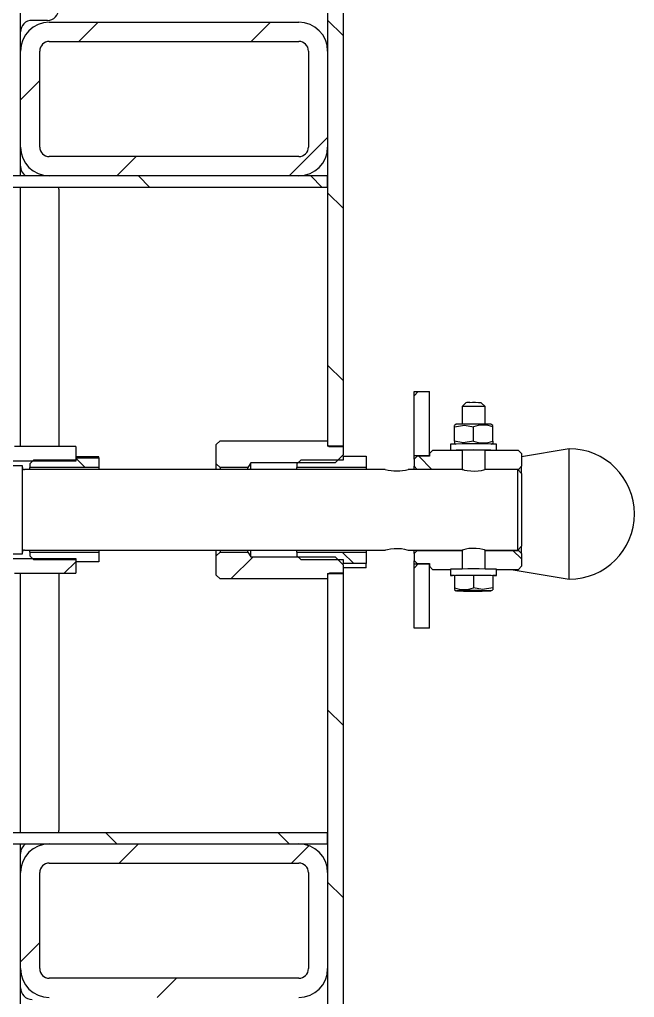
# Model space of a CAD drawing. Header units: millimetres. Extents: x 0 to 594, y 0 to 420.
# Drawn here: x 290.37 to 306.38, y 258.78 to 284.26 of the extents above; entities that cross this region are included whole.
import ezdxf

# ---------------------------------------------------------------- set-up
doc = ezdxf.new("R2010")
doc.units = ezdxf.units.MM

# ---------------------------------------------------------------- blocks, each defined once
blk = doc.blocks.new('SW_HATCH_0')
at = {"color": 0, "linetype": 'Continuous', "lineweight": 18}
for p, q in [((14.417, 113.2), (14.917, 113.7)), ((18.907, 113.2), (19.407, 113.7)), ((21.297, 113.351), (20.897, 113.751)), ((12.897, 111.68), (13.397, 112.18)), ((19.897, 109.7), (20.897, 110.7)), ((15.407, 109.7), (15.907, 110.2)), ((16.268, 109.4), (15.968, 109.7)), ((20.758, 109.4), (20.458, 109.7)), ((21.297, 108.861), (20.897, 109.261)), ((21.297, 104.37), (20.897, 104.77)), ((23.147, 103.97), (23.257, 104.079)), ((23.613, 102.055), (23.268, 102.4)), ((14.565, 102.123), (14.337, 102.35)), ((21.579, 99.599), (21.277, 99.9)), ((25.947, 99.72), (25.723, 99.945)), ((14.038, 99.35), (14.337, 99.65)), ((18.378, 99.2), (18.953, 99.775)), ((23.147, 99.48), (23.258, 99.59)), ((21.297, 95.39), (20.897, 95.79)), ((15.407, 92.3), (15.107, 92.6)), ((19.897, 92.3), (19.597, 92.6)), ((15.468, 91.8), (15.968, 92.3)), ((19.958, 91.8), (20.41, 92.252)), ((21.297, 90.9), (20.897, 91.3)), ((12.897, 89.23), (13.397, 89.73)), ((16.458, 88.3), (16.958, 88.8))]:
    blk.add_line(p, q, dxfattribs=at)

msp = doc.modelspace()

# ---------------------------------------------------------------- linework, layer by layer
at = {"color": 7, "linetype": 'Continuous', "lineweight": 25}
for p, q in [((298.39, 373.985), (298.39, 273.145)), ((298.79, 373.985), (298.79, 273.145)), ((290.39, 283.435), (290.39, 295.935)), ((291.09, 284.235), (290.69, 284.235)), ((291.14, 284.185), (297.64, 284.185)), ((291.14, 283.685), (297.64, 283.685)), ((290.39, 280.935), (290.39, 283.435)), ((290.89, 280.935), (290.89, 283.435)), ((297.89, 283.435), (297.89, 280.935)), ((298.39, 283.435), (298.39, 280.935)), ((290.39, 280.185), (290.39, 280.935)), ((297.64, 280.685), (291.14, 280.685)), ((298.39, 280.185), (287.39, 280.185)), ((297.64, 280.185), (291.14, 280.185)), ((298.39, 279.885), (298.39, 280.185)), ((298.39, 279.885), (287.39, 279.885)), ((290.39, 273.135), (290.39, 279.885)), ((291.39, 279.835), (291.386, 279.885)), ((291.39, 279.835), (291.39, 273.135)), ((300.64, 274.565), (301.04, 274.565)), ((300.64, 274.564), (300.64, 274.565)), ((300.64, 274.564), (301.04, 274.564)), ((300.64, 272.895), (300.64, 274.564)), ((301.04, 274.565), (301.04, 274.564)), ((301.04, 272.895), (301.04, 274.564)), ((301.99, 274.275), (301.89, 274.175)), ((301.89, 274.175), (301.89, 273.719)), ((302.49, 274.175), (302.39, 274.275)), ((302.49, 273.719), (302.49, 274.175)), ((301.74, 273.715), (301.69, 273.686)), ((301.69, 273.645), (301.69, 273.686)), ((301.69, 273.272), (301.69, 273.645)), ((302.19, 273.275), (302.19, 273.648)), ((302.692, 273.685), (302.64, 273.715)), ((302.69, 273.645), (302.69, 273.682)), ((302.69, 273.272), (302.69, 273.645)), ((291.83, 273.135), (290.23, 273.135)), ((291.83, 273.135), (291.83, 272.75)), ((295.59, 273.285), (295.49, 273.185)), ((295.49, 272.685), (295.49, 273.185)), ((295.59, 273.285), (298.39, 273.285)), ((298.39, 273.285), (298.39, 273.185)), ((298.79, 273.145), (298.39, 273.145)), ((298.44, 273.135), (298.79, 273.135)), ((298.79, 273.145), (298.79, 273.135)), ((298.79, 273.135), (298.79, 272.915)), ((301.59, 273.195), (301.59, 273.035)), ((301.69, 273.272), (301.69, 273.225)), ((301.69, 273.224), (301.732, 273.199)), ((302.648, 273.199), (302.692, 273.225)), ((302.69, 273.272), (302.69, 273.224)), ((302.79, 273.035), (302.79, 273.195)), ((304.68, 273.078), (303.44, 272.867)), ((304.68, 272.774), (304.68, 273.078)), ((292.43, 272.863), (291.83, 272.863)), ((291.83, 272.836), (292.43, 272.836)), ((291.83, 272.836), (291.83, 272.78)), ((292.43, 272.836), (292.43, 272.863)), ((292.43, 272.836), (292.43, 272.585)), ((298.79, 272.915), (298.585, 272.71)), ((298.79, 272.887), (298.79, 272.915)), ((298.79, 272.887), (299.39, 272.887)), ((298.79, 272.887), (298.79, 272.78)), ((299.39, 272.887), (299.39, 272.585)), ((301.04, 272.895), (300.64, 272.895)), ((300.64, 272.805), (300.64, 272.895)), ((300.72, 272.885), (300.64, 272.805)), ((300.64, 272.805), (300.64, 272.62)), ((301.04, 272.885), (300.72, 272.885)), ((301.12, 273.035), (301.04, 272.955)), ((301.04, 272.955), (301.04, 272.885)), ((301.891, 273.035), (301.12, 273.035)), ((301.89, 273.036), (301.89, 273.035)), ((302.49, 273.035), (302.49, 273.036)), ((303.36, 273.035), (302.49, 273.035)), ((303.44, 272.955), (303.36, 273.035)), ((303.44, 272.955), (303.44, 272.62)), ((291.83, 272.75), (289.73, 272.75)), ((290.44, 272.635), (290.14, 272.635)), ((290.44, 270.335), (290.44, 272.635)), ((299.891, 272.535), (290.49, 272.535)), ((290.73, 272.78), (290.63, 272.68)), ((290.63, 272.68), (290.63, 272.585)), ((292.43, 272.585), (290.63, 272.585)), ((290.63, 272.535), (290.63, 272.585)), ((291.83, 272.78), (290.73, 272.78)), ((292.43, 272.585), (292.43, 272.535)), ((295.49, 272.535), (295.49, 272.685)), ((295.49, 272.685), (295.59, 272.585)), ((295.59, 272.585), (295.59, 272.535)), ((296.315, 272.585), (295.59, 272.585)), ((296.39, 272.71), (296.315, 272.585)), ((296.315, 272.535), (296.315, 272.585)), ((296.39, 272.535), (296.39, 272.71)), ((298.585, 272.71), (296.39, 272.71)), ((297.69, 272.78), (297.59, 272.68)), ((297.59, 272.68), (297.59, 272.585)), ((299.39, 272.585), (297.59, 272.585)), ((297.59, 272.535), (297.59, 272.585)), ((298.79, 272.78), (297.69, 272.78)), ((299.39, 272.585), (299.39, 272.535)), ((301.889, 272.535), (300.488, 272.535)), ((300.72, 272.54), (300.64, 272.62)), ((300.64, 272.535), (300.64, 272.62)), ((300.72, 272.535), (300.72, 272.54)), ((301.891, 272.54), (300.72, 272.54)), ((301.89, 272.54), (301.89, 272.535)), ((302.49, 272.535), (302.49, 272.54)), ((303.36, 272.54), (302.49, 272.54)), ((303.34, 272.535), (302.49, 272.535)), ((303.44, 272.435), (303.34, 272.535)), ((303.34, 270.435), (303.34, 272.535)), ((303.44, 272.62), (303.36, 272.54)), ((303.36, 272.54), (303.36, 272.515)), ((303.44, 272.435), (303.44, 272.62)), ((304.68, 269.678), (304.68, 272.774)), ((303.44, 272.435), (303.44, 270.535)), ((303.34, 270.435), (303.44, 270.535)), ((303.44, 270.35), (303.44, 270.535)), ((290.14, 270.335), (290.44, 270.335)), ((290.49, 270.435), (299.891, 270.435)), ((290.63, 270.385), (290.63, 270.435)), ((290.63, 270.385), (292.43, 270.385)), ((290.63, 270.385), (290.63, 270.29)), ((290.63, 270.29), (290.73, 270.19)), ((292.43, 270.435), (292.43, 270.385)), ((292.43, 270.385), (292.43, 270.134)), ((295.49, 270.285), (295.49, 270.435)), ((295.59, 270.385), (295.49, 270.285)), ((295.49, 269.785), (295.49, 270.285)), ((295.59, 270.435), (295.59, 270.385)), ((295.59, 270.385), (296.315, 270.385)), ((296.315, 270.385), (296.315, 270.435)), ((296.315, 270.385), (296.39, 270.26)), ((296.39, 270.26), (296.39, 270.435)), ((296.39, 270.26), (298.585, 270.26)), ((297.59, 270.385), (297.59, 270.435)), ((297.59, 270.385), (299.39, 270.385)), ((297.59, 270.385), (297.59, 270.29)), ((297.59, 270.29), (297.69, 270.19)), ((298.585, 270.26), (298.79, 270.055)), ((299.39, 270.435), (299.39, 270.385)), ((299.39, 270.385), (299.39, 270.084)), ((300.488, 270.435), (301.89, 270.435)), ((300.64, 270.35), (300.64, 270.435)), ((300.64, 270.35), (300.72, 270.43)), ((300.64, 270.35), (300.64, 270.165)), ((300.72, 270.43), (300.72, 270.435)), ((300.72, 270.43), (301.89, 270.43)), ((301.89, 270.435), (301.89, 269.941)), ((302.49, 269.941), (302.49, 270.435)), ((302.49, 270.43), (303.36, 270.43)), ((302.492, 270.435), (303.34, 270.435)), ((303.36, 270.455), (303.36, 270.43)), ((303.36, 270.43), (303.44, 270.35)), ((303.44, 270.35), (303.44, 270.015)), ((289.73, 270.22), (291.83, 270.22)), ((290.73, 270.19), (291.83, 270.19)), ((291.83, 270.22), (291.83, 269.835)), ((291.83, 270.19), (291.83, 270.134)), ((292.43, 270.134), (291.83, 270.134)), ((297.69, 270.19), (298.79, 270.19)), ((298.79, 270.19), (298.79, 270.084)), ((299.39, 270.084), (298.79, 270.084)), ((298.79, 270.058), (298.79, 270.084)), ((298.79, 270.055), (298.79, 270.058)), ((298.79, 270.055), (298.79, 269.835)), ((299.39, 269.975), (299.39, 270.084)), ((300.64, 270.165), (300.72, 270.085)), ((300.64, 270.075), (300.64, 270.159)), ((300.64, 270.075), (301.04, 270.075)), ((300.64, 268.406), (300.64, 270.075)), ((300.72, 270.085), (301.04, 270.085)), ((301.04, 270.085), (301.04, 270.015)), ((301.04, 268.406), (301.04, 270.075)), ((301.04, 270.015), (301.12, 269.935)), ((303.36, 269.935), (303.44, 270.015)), ((290.23, 269.835), (291.83, 269.835)), ((290.39, 263.085), (290.39, 269.835)), ((291.39, 269.835), (291.39, 263.135)), ((295.49, 269.785), (295.59, 269.685)), ((298.39, 269.825), (298.79, 269.825)), ((298.39, 269.825), (298.39, 168.985)), ((298.39, 269.785), (298.39, 269.685)), ((298.79, 269.835), (298.44, 269.835)), ((299.39, 269.975), (298.79, 269.975)), ((298.79, 269.835), (298.79, 269.825)), ((298.79, 269.825), (298.79, 168.985)), ((301.12, 269.935), (301.59, 269.935)), ((301.59, 269.935), (301.59, 269.775)), ((301.69, 269.779), (302.19, 269.782)), ((301.69, 269.779), (301.69, 269.452)), ((302.19, 269.782), (302.19, 269.455)), ((302.19, 269.782), (302.69, 269.779)), ((302.69, 269.779), (302.69, 269.452)), ((302.79, 269.775), (302.79, 269.935)), ((302.79, 269.935), (303.36, 269.935)), ((303.172, 269.935), (304.68, 269.678)), ((298.39, 269.685), (295.59, 269.685)), ((301.69, 269.452), (301.69, 269.406)), ((301.69, 269.404), (301.74, 269.375)), ((302.64, 269.375), (302.692, 269.405)), ((302.69, 269.452), (302.69, 269.405)), ((301.04, 268.406), (300.64, 268.406)), ((291.386, 263.085), (291.39, 263.135)), ((287.39, 263.085), (298.39, 263.085)), ((298.39, 262.785), (298.39, 263.085)), ((287.39, 262.785), (298.39, 262.785)), ((290.39, 262.035), (290.39, 262.785)), ((291.14, 262.785), (297.64, 262.785)), ((291.14, 262.285), (297.64, 262.285)), ((290.39, 259.535), (290.39, 262.035)), ((290.89, 259.535), (290.89, 262.035)), ((297.89, 262.035), (297.89, 259.535)), ((298.39, 262.035), (298.39, 259.535)), ((290.39, 247.035), (290.39, 259.535)), ((297.64, 259.285), (291.14, 259.285))]:
    msp.add_line(p, q, dxfattribs=at)
at = {"color": 7, "linetype": 'Continuous', "lineweight": 25, "flags": 128}
for points in [[(301.69, 273.645), (301.958, 273.691), (302.19, 273.648)], [(301.801, 273.718), (301.753, 273.716), (301.74, 273.715)], [(302.19, 273.275), (301.923, 273.229), (301.69, 273.272)], [(301.89, 272.535), (301.907, 272.532), (301.953, 272.521), (302.026, 272.507), (302.12, 272.497), (302.22, 272.495), (302.313, 272.502), (302.394, 272.514), (302.456, 272.527), (302.487, 272.535), (302.487, 272.534)], [(302.49, 272.54), (302.49, 272.54), (302.474, 272.534)], [(299.89, 270.435), (299.907, 270.441), (299.953, 270.453), (300.026, 270.468), (300.12, 270.48), (300.22, 270.482), (300.313, 270.475), (300.394, 270.461), (300.456, 270.446), (300.487, 270.437), (300.49, 270.435), (300.488, 270.436)], [(302.49, 270.435), (302.474, 270.441), (302.428, 270.453), (302.355, 270.468), (302.261, 270.48), (302.161, 270.482), (302.068, 270.475), (301.987, 270.461), (301.925, 270.446), (301.894, 270.437), (301.895, 270.436)], [(301.69, 269.771), (301.624, 269.773), (301.592, 269.775), (301.599, 269.776), (301.642, 269.778), (301.72, 269.78), (301.828, 269.781), (301.958, 269.782), (302.103, 269.782), (302.253, 269.782), (302.4, 269.782), (302.533, 269.781), (302.645, 269.78), (302.728, 269.778), (302.777, 269.777), (302.79, 269.775), (302.765, 269.773), (302.704, 269.772), (302.69, 269.771)], [(301.965, 269.38), (301.865, 269.379), (301.79, 269.378), (301.749, 269.376), (301.742, 269.375), (301.773, 269.373), (301.837, 269.372), (301.929, 269.371), (302.043, 269.37), (302.169, 269.37), (302.296, 269.37), (302.415, 269.371), (302.516, 269.372), (302.59, 269.373), (302.632, 269.374), (302.638, 269.376), (302.608, 269.377), (302.544, 269.378), (302.451, 269.379), (302.338, 269.38), (302.212, 269.38), (302.084, 269.38), (301.965, 269.38)], [(302.69, 269.452), (302.423, 269.409), (302.19, 269.455)]]:
    msp.add_lwpolyline(points, dxfattribs=at)
at = {"color": 7, "linetype": 'Continuous', "lineweight": 25}
for centre, radius, start, end in [((291.09, 284.535), 0.3, 270, 0), ((290.69, 283.935), 0.3, 90, 180), ((291.14, 283.435), 0.75, 90, 180), ((297.64, 283.435), 0.75, 0, 90), ((291.14, 283.435), 0.25, 90, 180), ((297.64, 283.435), 0.25, 0, 90), ((291.14, 280.935), 0.75, 180, 270), ((291.14, 280.935), 0.25, 180, 270), ((297.64, 280.935), 0.75, 270, 0), ((297.64, 280.935), 0.25, 270, 0), ((290.69, 280.435), 0.3, 180, 236.4427), ((302.014, 271.764), 2.414, 89.3724, 92.9342), ((302.069, 272.847), 1.431, 89.1348, 93.141), ((302.196, 263.871), 10.308, 88.3648, 90.8663), ((302.2, 268.165), 6.112, 88.2145, 91.0268), ((302.171, 257.04), 16.681, 88.3866, 91.2708), ((302.436, 272.946), 0.744, 69.9751, 109.256), ((298.44, 273.185), 0.05, 180, 270), ((302.19, 253.674), 19.53, 88.2395, 91.7605), ((302.19, 253.514), 19.53, 88.2395, 91.7605), ((302.445, 273.975), 0.745, 249.9948, 289.2362), ((304.68, 271.378), 1.7, 270, 90), ((302.19, 262.231), 10.809, 88.3042, 91.6958), ((290.49, 272.585), 0.05, 180, 270), ((300.191, 273.713), 1.215, 255.7426, 284.2785), ((290.49, 270.385), 0.05, 90, 180), ((298.44, 269.785), 0.05, 90, 180), ((302.19, 250.415), 19.53, 88.2395, 91.7605), ((301.936, 270.157), 0.746, 250.8047, 289.9642), ((291.14, 262.035), 0.75, 90, 180), ((290.69, 262.535), 0.3, 123.5573, 180), ((297.64, 262.035), 0.75, 0, 90), ((291.14, 262.035), 0.25, 90, 180), ((297.64, 262.035), 0.25, 0, 90), ((291.14, 259.535), 0.75, 180, 270), ((291.14, 259.535), 0.25, 180, 270), ((297.64, 259.535), 0.75, 270, 0), ((297.64, 259.535), 0.25, 270, 0), ((290.69, 259.035), 0.3, 180, 270)]:
    msp.add_arc(centre, radius, start, end, dxfattribs=at)
for start_param, end_param in [(1.510751, 1.529953), (4.753232, 4.772434)]:
    msp.add_ellipse((302.19, 271.486), major_axis=(0, 25.812), ratio=0.011623, start_param=start_param, end_param=end_param, dxfattribs=at)

# ---------------------------------------------------------------- block references
at = {"color": 7, "linetype": 'Continuous', "lineweight": 18}
msp.add_blockref('SW_HATCH_0', (277.493, 170.485), dxfattribs=at)

doc.saveas('drawing.dxf')
